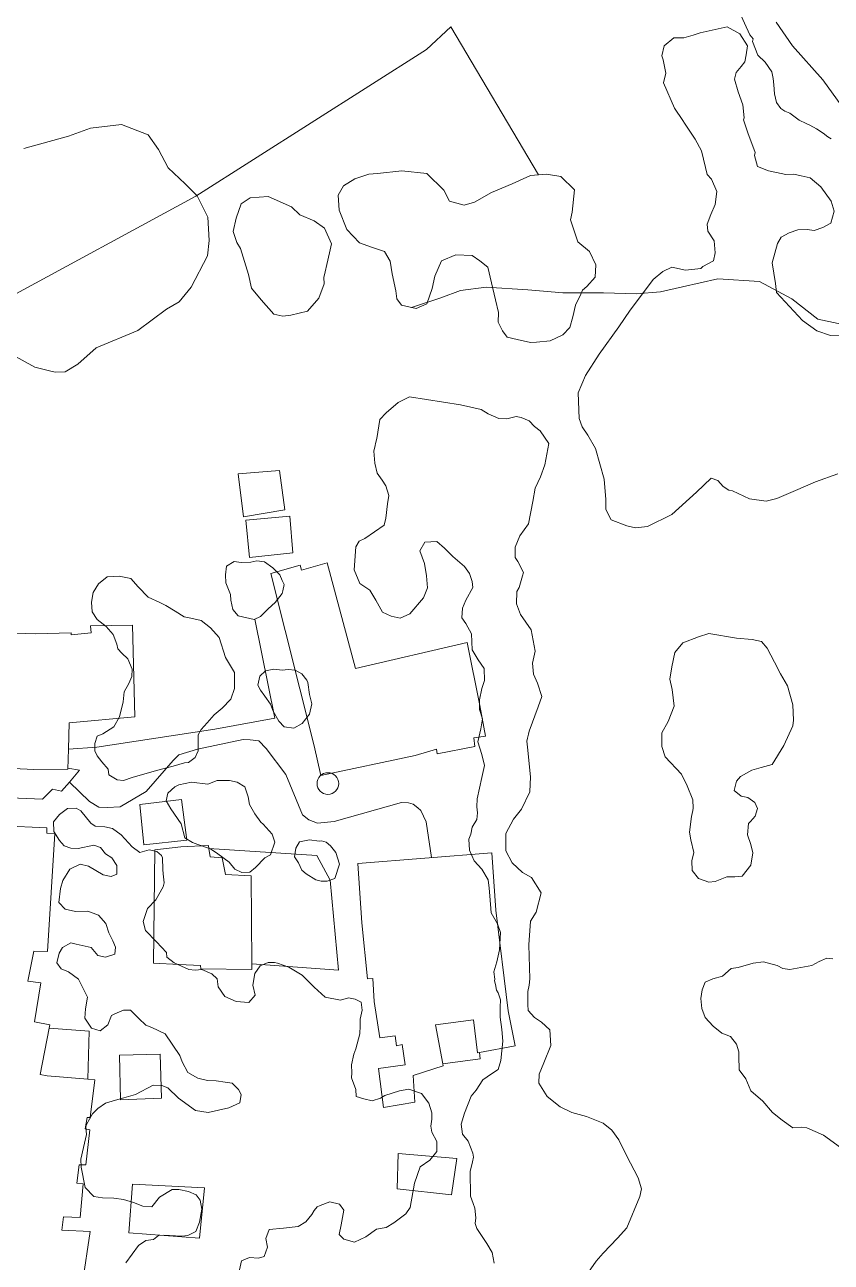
# Model space of a CAD drawing. Header units: metres. Extents: x 4652992 to 4879070, y 2074171 to 2309877.
# Drawn here: x 4654557.1 to 4654614.1, y 2307311.9 to 2307399.4 of the extents above; entities that cross this region are included whole.
import ezdxf

# ---------------------------------------------------------------- set-up
doc = ezdxf.new("R2010")
doc.units = ezdxf.units.M
doc.header["$MEASUREMENT"] = 0
doc.linetypes.add('DGN Style 2', pattern=[66.27138, 39.762828, -26.508552])
doc.linetypes.add('DGN Style 3', pattern=[92.779933, 66.271381, -26.508552])
doc.layers.get('0').update_dxf_attribs({"color": 4, "lineweight": 0})
for name, color, linetype, lineweight in [('Level 1', 2, 'Continuous', 0), ('Level 2', 6, 'Continuous', 0), ('Level 20', 30, 'DGN Style 3', 0), ('Level 30', 5, 'Continuous', 0), ('Level 31', 38, 'Continuous', 0), ('Level 35', 4, 'Continuous', 0), ('Level 37', 3, 'Continuous', 0), ('Level 40', 1, 'Continuous', 0), ('Level 54', 30, 'DGN Style 2', 0), ('Level 61', 4, 'Continuous', 0)]:
    doc.layers.add(name, color=color, linetype=linetype, lineweight=lineweight)

# ---------------------------------------------------------------- blocks, each defined once
blk = doc.blocks.new('POSTE')
at = {"color": 0, "linetype": 'ByBlock', "lineweight": -2}
blk.add_circle((0, 0), 0.77, dxfattribs=at)

msp = doc.modelspace()

# ---------------------------------------------------------------- linework, layer by layer
at = {"layer": 'Level 1'}
msp.add_polyline3d([(4654584.416079, 2307379.415285, 1350), (4654586.503298, 2307380.094485, 1348), (4654587.887087, 2307380.602724, 1347), (4654589.688906, 2307380.859682, 1346), (4654592.656679, 2307380.66553, 1345), (4654595.114321, 2307380.457278, 1344), (4654598.002688, 2307380.441286, 1343), (4654600.310122, 2307380.375124, 1342), (4654602.03229, 2307380.526125, 1341), (4654603.580508, 2307380.867129, 1340), (4654606.082888, 2307381.428713, 1339), (4654609.044497, 2307381.256106, 1337.96), (4654611.31708, 2307380.035609, 1338.1), (4654613.16576, 2307378.590758, 1338), (4654615.697403, 2307378.053687, 1337), (4654618.819704, 2307378.39789, 1335.72)], dxfattribs=at)
at = {"layer": 'Level 2'}
msp.add_polyline3d([(4654617.662478, 2307389.757326, 1335.56), (4654613.515078, 2307395.518496, 1335.48), (4654611.372683, 2307397.93091, 1335.36), (4654610.213503, 2307399.606692, 1335.26)], dxfattribs=at)
at = {"layer": 'Level 20', "linetype": 'Continuous'}
msp.add_polyline3d([(4654560.215163, 2307345.841608, 1372.307749), (4654561.65107, 2307344.457205, 1371.451384), (4654562.307956, 2307344.069481, 1371.251384), (4654562.887069, 2307344.045503, 1371.151384), (4654563.800083, 2307344.088519, 1370.751384), (4654565.645616, 2307345.172133, 1369.951384), (4654567.547014, 2307347.361186, 1368.951384), (4654567.968579, 2307347.761542, 1368.751384), (4654569.290349, 2307348.163986, 1368.451384), (4654572.500149, 2307348.843048, 1367.651384), (4654573.005669, 2307348.836117, 1367.451384), (4654573.620726, 2307348.751436, 1367.151384), (4654574.139426, 2307348.206093, 1366.951384), (4654575.523982, 2307346.373008, 1365.851384), (4654576.706085, 2307343.531809, 1364.751384), (4654577.158706, 2307343.161201, 1364.551384), (4654577.779016, 2307342.940755, 1364.251384), (4654578.950704, 2307343.048064, 1363.951384), (4654583.716003, 2307344.393664, 1362.451384), (4654584.202875, 2307344.364719, 1362.451384), (4654584.545413, 2307344.274927, 1362.451384), (4654584.855621, 2307344.022614, 1362.451384), (4654585.078607, 2307343.824688, 1362.451384), (4654585.461063, 2307343.033591, 1362.451384), (4654585.839976, 2307340.490164, 1362.451384)], dxfattribs=at)
at = {"layer": 'Level 30', "color": 1}
for points in [[(4654578.452576, 2307361.354585, 1366.051384), (4654580.459091, 2307353.881755, 1366.051384), (4654588.35444, 2307355.708994, 1365.251384), (4654589.251312, 2307351.2597, 1365.451384), (4654589.662893, 2307349.078911, 1365.051384), (4654588.826542, 2307348.959527, 1365.051384), (4654588.887078, 2307348.357914, 1365.051384), (4654586.229849, 2307347.837153, 1365.051384), (4654586.189272, 2307348.154285, 1365.051384), (4654584.685066, 2307347.718215, 1365.851384), (4654578.011012, 2307346.314028, 1365.851384), (4654577.524892, 2307348.390927, 1366.651384), (4654574.463347, 2307360.595373, 1366.651384), (4654576.532961, 2307361.187522, 1366.551384), (4654576.647132, 2307360.826324, 1366.551384), (4654578.452576, 2307361.354585, 1366.051384)], [(4654564.688804, 2307356.946487, 1372.0514), (4654564.857468, 2307350.458611, 1372.0514), (4654560.210495, 2307350.036981, 1374.7514), (4654560.157691, 2307348.174871, 1374.7514), (4654560.117588, 2307346.760654, 1374.7514), (4654557.712303, 2307346.724271, 1375.4514), (4654556.269434, 2307346.799518, 1375.20857), (4654554.147172, 2307346.910195, 1374.8514), (4654554.47192, 2307356.449147, 1374.8514), (4654557.78827, 2307356.335554, 1375.3514), (4654560.354612, 2307356.403993, 1374.7514), (4654560.347686, 2307356.250114, 1374.7514), (4654561.767862, 2307356.399082, 1372.7514), (4654561.714714, 2307356.887402, 1372.7514), (4654564.688804, 2307356.946487, 1372.0514)], [(4654568.517837, 2307341.721778, 1371.7514), (4654565.473597, 2307341.394297, 1372.4514), (4654565.20875, 2307344.259494, 1372.4514), (4654568.153996, 2307344.612514, 1371.7514), (4654568.517837, 2307341.721778, 1371.7514)], [(4654546.741161, 2307308.817995, 1379.1514), (4654548.201612, 2307318.58225, 1379.1514), (4654549.236942, 2307318.430162, 1379.5514), (4654549.317771, 2307318.763731, 1378.7514), (4654549.179635, 2307318.774581, 1378.7514), (4654551.553074, 2307334.56726, 1378.3514), (4654551.983932, 2307342.896707, 1378.3514), (4654555.487587, 2307342.753803, 1379.0514), (4654558.621344, 2307342.598513, 1378.2514), (4654558.620527, 2307342.234036, 1378.2514), (4654559.196471, 2307342.189101, 1378.2514)], [(4654559.196471, 2307342.189101, 1378.2514), (4654558.673371, 2307333.855846, 1378.2514), (4654557.707031, 2307333.871028, 1378.4514), (4654557.274773, 2307331.761117, 1378.4514), (4654558.195735, 2307331.634676, 1378.1514), (4654557.74049, 2307328.880949, 1378.1514), (4654558.844188, 2307328.666797, 1377.8514), (4654558.797245, 2307328.43313, 1377.918003), (4654558.13937, 2307325.158428, 1378.8514), (4654558.643337, 2307325.065189, 1378.6514), (4654561.513084, 2307324.825379, 1378.905995), (4654562.024881, 2307324.78261, 1378.9514), (4654561.687722, 2307322.106863, 1378.9514), (4654561.46774, 2307322.115925, 1378.9514), (4654561.329228, 2307321.317588, 1378.9514), (4654561.655859, 2307321.244054, 1378.9514), (4654561.381086, 2307318.756734, 1378.9514), (4654560.898389, 2307318.76423, 1378.9514), (4654560.748065, 2307317.462824, 1378.9514), (4654561.202913, 2307317.421139, 1378.9514), (4654560.968947, 2307315.025943, 1378.9514), (4654559.792231, 2307315.088462, 1378.9514), (4654559.681168, 2307314.142425, 1378.9514), (4654561.677015, 2307314.03414, 1377.4514), (4654561.146632, 2307310.403841, 1377.4514)], [(4654573.120559, 2307332.972949, 1372.429906), (4654573.122029, 2307332.579425, 1372.3514), (4654569.506769, 2307332.6171, 1372.3514), (4654569.485972, 2307332.872629, 1374.3514), (4654567.972138, 2307332.936117, 1374.9514), (4654566.165884, 2307333.032073, 1374.6514), (4654566.268784, 2307341.054001, 1374.6514), (4654568.103069, 2307341.250796, 1375.0514), (4654570.049896, 2307341.346047, 1374.4514), (4654570.081245, 2307341.143753, 1374.4514), (4654570.172179, 2307340.556958, 1374.4514), (4654571.036377, 2307340.468568, 1374.2514), (4654571.250702, 2307339.296464, 1372.5514), (4654573.080256, 2307339.209848, 1372.5514), (4654573.108924, 2307336.088279, 1373.0514), (4654573.120559, 2307332.972949, 1372.429906)], [(4654590.391169, 2307336.76489, 1365.0514), (4654591.259757, 2307329.664353, 1364.3514), (4654591.741789, 2307327.180987, 1363.6514), (4654589.225807, 2307326.718104, 1364.125775), (4654589.089897, 2307326.6931, 1364.1514), (4654588.795503, 2307329.014896, 1364.3514), (4654586.111391, 2307328.667232, 1364.7514), (4654586.635991, 2307325.911548, 1364.7514), (4654586.662709, 2307325.771199, 1364.7514), (4654584.524556, 2307325.076819, 1364.7514), (4654584.661774, 2307323.198092, 1364.7514), (4654582.443082, 2307322.821878, 1364.6514), (4654582.080329, 2307325.563709, 1364.6514), (4654583.978058, 2307325.823314, 1364.8514), (4654583.765083, 2307327.262569, 1364.3514), (4654583.356879, 2307327.186425, 1364.3514), (4654583.261006, 2307327.880349, 1364.3514), (4654582.16686, 2307327.749164, 1364.5514), (4654581.783576, 2307330.313853, 1365.1514), (4654581.683409, 2307331.947258, 1364.5514), (4654581.313818, 2307331.918465, 1364.5514), (4654580.910945, 2307335.884203, 1365.1514), (4654580.624645, 2307340.068497, 1364.7514), (4654590.100452, 2307340.83463, 1364.5514), (4654590.391169, 2307336.76489, 1365.0514)], [(4654566.725907, 2307323.484572, 1376.251384), (4654563.828393, 2307323.367423, 1376.851384), (4654563.773002, 2307326.513949, 1376.851384), (4654566.631669, 2307326.58572, 1376.251384), (4654566.725907, 2307323.484572, 1376.251384)], [(4654587.625785, 2307319.216504, 1366.2514), (4654587.246273, 2307316.644385, 1365.9514), (4654583.399188, 2307317.065788, 1365.9514), (4654583.467186, 2307319.560163, 1366.2514), (4654587.625785, 2307319.216504, 1366.2514)], [(4654569.785393, 2307317.12976, 1375.4514), (4654569.412519, 2307313.574867, 1375.2514), (4654564.433185, 2307313.951322, 1375.7514), (4654564.680578, 2307317.381974, 1375.8514), (4654569.785393, 2307317.12976, 1375.4514)]]:
    msp.add_polyline3d(points, dxfattribs=at)
at = {"layer": 'Level 31'}
for points in [[(4654575.466205, 2307365.089756, 1365.451384), (4654572.539313, 2307364.590952, 1366.051384), (4654572.162733, 2307367.641265, 1366.051384), (4654575.088835, 2307367.890527, 1365.451384), (4654575.466205, 2307365.089756, 1365.451384)], [(4654576.030119, 2307362.060072, 1365.751384), (4654572.956241, 2307361.736844, 1365.451384), (4654572.708382, 2307364.368283, 1365.451384), (4654575.803038, 2307364.657802, 1365.751384), (4654576.030119, 2307362.060072, 1365.751384)]]:
    msp.add_polyline3d(points, dxfattribs=at)
at = {"layer": 'Level 35', "elevation": 1376.351384, "flags": 128}
msp.add_lwpolyline([(4654561.513084, 2307324.825379), (4654561.626987, 2307328.213579), (4654558.797245, 2307328.43313)], dxfattribs=at)
at = {"layer": 'Level 37', "elevation": 1363.851384, "flags": 128}
msp.add_lwpolyline([(4654586.635991, 2307325.911548), (4654589.27774, 2307326.261539), (4654589.225807, 2307326.718104)], dxfattribs=at)
at = {"layer": 'Level 37'}
for points in [[(4654556.269434, 2307346.799518, 1374.2514), (4654556.257759, 2307346.48982, 1374.2514), (4654553.657417, 2307346.619382, 1374.9514), (4654552.38136, 2307349.132995, 1375.4514), (4654552.073177, 2307351.924511, 1375.4514), (4654552.526282, 2307356.213735, 1375.0514), (4654554.336829, 2307356.214395, 1374.0514), (4654554.394041, 2307361.78409, 1374.0514), (4654554.303157, 2307372.185845, 1371.6514), (4654553.956138, 2307379.786628, 1371.0744), (4654555.613684, 2307379.927975, 1369.878953), (4654569.158102, 2307387.288219, 1361.809783), (4654585.483545, 2307397.674332, 1350.37846), (4654587.207412, 2307399.256117, 1349.854589), (4654593.404676, 2307388.798239, 1349.706029)], [(4654560.157691, 2307348.174871, 1373.151384), (4654562.155719, 2307348.310131, 1373.151384), (4654570.51515, 2307349.580902, 1370.051384), (4654574.744973, 2307350.365772, 1368.851384), (4654573.33698, 2307357.37058, 1368.51482)], [(4654573.120559, 2307332.972949, 1370.28008), (4654579.255164, 2307332.535535, 1367.551384), (4654578.667651, 2307338.895425, 1367.551384), (4654577.73042, 2307340.647608, 1368.151384), (4654570.081245, 2307341.143753, 1372.528609)]]:
    msp.add_polyline3d(points, dxfattribs=at)
at = {"layer": 'Level 40', "color": 3, "elevation": 1369.6, "flags": 128}
msp.add_lwpolyline([(4654577.202224, 2307352.023766), (4654577.363822, 2307351.36882), (4654577.198886, 2307350.632894), (4654576.691483, 2307349.9742), (4654576.103278, 2307349.642969), (4654575.407328, 2307349.748355), (4654575.032965, 2307350.142016), (4654574.626713, 2307350.852125), (4654574.432105, 2307351.359892), (4654574.041783, 2307351.9118), (4654573.727321, 2307352.34352), (4654573.548647, 2307352.693079), (4654573.691583, 2307353.330925), (4654574.084114, 2307353.706305), (4654574.677305, 2307353.830247), (4654575.275436, 2307353.746893), (4654575.699842, 2307353.805809), (4654576.200107, 2307353.744526), (4654576.656383, 2307353.486988), (4654577.019744, 2307353.044233), (4654577.084607, 2307352.874975), (4654577.202224, 2307352.023766)], dxfattribs=at)
at = {"layer": 'Level 40', "color": 3}
for points in [[(4654614.1148, 2307391.3323, 1341.4), (4654613.8591, 2307391.4872, 1341.4), (4654613.532, 2307391.7554, 1341.4), (4654613.0667, 2307392.0548, 1341.4), (4654612.591, 2307392.3081, 1341.4), (4654612.3249, 2307392.4168, 1341.4), (4654611.8492, 2307392.67, 1341.4), (4654611.5578, 2307392.8816, 1341.4), (4654611.1847, 2307393.1602, 1341.4), (4654610.8264, 2307393.2897, 1341.4), (4654610.535, 2307393.5013, 1341.4), (4654610.239, 2307393.9082, 1341.4), (4654610.087, 2307394.5255, 1341.4), (4654610.0374, 2307395.1681, 1341.4), (4654609.9925, 2307395.6155, 1341.4), (4654609.9015, 2307396.0732, 1341.4), (4654609.4269, 2307396.7634, 1341.4), (4654608.9109, 2307397.2686, 1341.4), (4654608.5446, 2307398.2258, 1341.4), (4654608.5859, 2307398.4099, 1341.6592), (4654608.3424, 2307398.7044, 1341.9184), (4654607.5889, 2307400.3434, 1343.7184)], [(4654614.5752, 2307367.6328, 1346.7), (4654612.999, 2307367.0704, 1348.3), (4654611.585, 2307366.4734, 1349.9), (4654610.2532, 2307365.9087, 1351.1), (4654609.4955, 2307365.7028, 1351.7), (4654608.3333, 2307365.8739, 1352.9), (4654607.1192, 2307366.4372, 1354), (4654606.858, 2307366.4962, 1354), (4654606.4755, 2307366.7477, 1354), (4654606.0759, 2307367.1682, 1354), (4654605.6176, 2307367.3267, 1354), (4654604.5717, 2307366.3435, 1355.3), (4654602.8383, 2307364.7581, 1358.9), (4654601.1048, 2307363.9129, 1360.3), (4654600.2693, 2307363.8285, 1360.3), (4654599.6475, 2307363.9688, 1360.3), (4654598.5425, 2307364.382, 1360.3), (4654598.1641, 2307365.1227, 1360.3), (4654598.1602, 2307365.8336, 1360.3), (4654598.0487, 2307367.2787, 1360.3), (4654597.4436, 2307369.436, 1360.3), (4654596.8929, 2307370.3796, 1360.3), (4654596.4796, 2307370.9645, 1360.3), (4654596.2852, 2307371.5545, 1360.3), (4654596.2034, 2307373.3754, 1360.3), (4654596.715, 2307374.5932, 1358.8), (4654597.6975, 2307376.1146, 1355.8), (4654599.0838, 2307378.0364, 1349.8), (4654599.8912, 2307379.2301, 1347.8), (4654600.8931, 2307380.5774, 1345.5), (4654601.5174, 2307381.3826, 1345.5), (4654602.1999, 2307381.952, 1345.5), (4654602.8229, 2307382.2565, 1345.5), (4654603.7911, 2307382.0635, 1344.4), (4654604.8763, 2307382.1792, 1343.7), (4654605.0178, 2307382.3145, 1343.7), (4654605.7719, 2307382.702, 1343.7), (4654605.9029, 2307383.2861, 1343.7), (4654605.8364, 2307384.1379, 1342.9), (4654605.3728, 2307384.801, 1342.9), (4654605.3212, 2307385.3152, 1342.9), (4654605.582, 2307385.9822, 1342.9), (4654605.9078, 2307386.6904, 1342.9), (4654606.0045, 2307387.6179, 1342.9), (4654605.6416, 2307388.4817, 1342.9), (4654605.3303, 2307388.8313, 1342.9), (4654605.2138, 2307389.3044, 1342.9), (4654604.9223, 2307390.4871, 1342.9), (4654604.4945, 2307391.3098, 1342.9), (4654603.7254, 2307392.4561, 1343.4), (4654603.6023, 2307392.6514, 1343.4), (4654603.0158, 2307393.5095, 1343.4), (4654602.2493, 2307395.3014, 1343.4), (4654602.4041, 2307395.992, 1343.4), (4654602.224, 2307396.9258, 1343.4), (4654602.1247, 2307397.2274, 1343.4), (4654602.2796, 2307397.918, 1343.4), (4654602.9639, 2307398.489, 1343.4), (4654603.688, 2307398.4928, 1343.4), (4654604.3419, 2307398.6799, 1343.4), (4654604.8251, 2307398.8497, 1343.4), (4654606.7579, 2307399.261, 1341.3), (4654607.6537, 2307398.7787, 1341.3), (4654608.1885, 2307397.9302, 1341.3), (4654608.0983, 2307397.2791, 1341.3), (4654607.9908, 2307396.7997, 1341.3), (4654607.748, 2307396.4629, 1341.3), (4654607.375, 2307396.0435, 1341.3), (4654607.2676, 2307395.5641, 1341.3), (4654607.5131, 2307394.6692, 1341.3), (4654607.8648, 2307393.7503, 1341.3), (4654607.9391, 2307392.8382, 1341.3), (4654607.9033, 2307392.6784, 1341.3), (4654608.2019, 2307391.7715, 1341.3), (4654608.7234, 2307390.3667, 1341.3), (4654608.6756, 2307390.1536, 1341.3), (4654608.8919, 2307389.3773, 1341.3), (4654609.6642, 2307389.0909, 1341.3), (4654610.2481, 2307388.959, 1341.3), (4654610.885, 2307388.8151, 1341.3), (4654611.4516, 2307388.8549, 1341.3), (4654611.9824, 2307388.735, 1341.3), (4654612.6193, 2307388.5911, 1341.3), (4654613.3701, 2307387.9451, 1341.9), (4654614.0927, 2307386.9432, 1341.9), (4654614.3207, 2307386.2208, 1341.9), (4654614.0767, 2307385.3814, 1341.9), (4654613.5039, 2307385.0635, 1341.9), (4654612.902, 2307384.8641, 1341.9), (4654612.4127, 2307384.9187, 1341.9), (4654611.7405, 2307384.9028, 1341.9), (4654611.1386, 2307384.7034, 1341.9), (4654610.5658, 2307384.3855, 1341.9), (4654610.2993, 2307383.9425, 1341.9), (4654609.936, 2307382.571, 1341.9), (4654610.168, 2307381.121, 1341.9), (4654610.2443, 2307380.4658, 1343.2), (4654612.0755, 2307378.4944, 1344.2), (4654613.0788, 2307377.7662, 1344.2), (4654614.0597, 2307377.4332, 1344.2), (4654614.7299, 2307377.449, 1344.2)], [(4654556.989793, 2307390.662792, 1373.1), (4654560.160455, 2307391.527477, 1371.8), (4654561.701061, 2307392.096923, 1370.5), (4654563.894481, 2307392.348447, 1369.8), (4654565.789792, 2307391.616446, 1369.8), (4654566.530841, 2307390.598594, 1369.8), (4654567.207114, 2307389.291702, 1369.8), (4654568.409253, 2307388.16974, 1369.8), (4654569.246706, 2307387.312417, 1369.8), (4654569.999317, 2307385.806189, 1369.8), (4654570.110769, 2307384.141181, 1369.8), (4654569.992944, 2307383.074602, 1369.8), (4654568.827992, 2307380.847727, 1369.8), (4654567.992627, 2307379.82178, 1369.8), (4654567.087936, 2307379.297325, 1369.8), (4654565.055574, 2307377.786959, 1370.8), (4654562.100409, 2307376.5571, 1372), (4654560.813402, 2307375.394324, 1372), (4654559.91123, 2307374.87133, 1372), (4654559.240199, 2307374.84115, 1372), (4654558.895302, 2307374.91901, 1372), (4654557.782504, 2307375.2012, 1372.8), (4654555.984517, 2307376.181478, 1373.6)], [(4654581.594811, 2307383.680242, 1357.7), (4654580.743207, 2307383.995949, 1357.7), (4654579.847542, 2307384.938395, 1357.7), (4654579.29121, 2307386.297656, 1357.7), (4654579.222184, 2307387.361827, 1357.7), (4654579.614171, 2307388.013456, 1357.7), (4654580.402724, 2307388.51381, 1357.7), (4654581.399081, 2307388.843846, 1357.7), (4654582.023844, 2307388.887738, 1357.7), (4654583.744708, 2307389.091169, 1356.7), (4654585.495692, 2307388.899268, 1356.2), (4654586.716388, 2307387.709923, 1354.4), (4654587.099973, 2307386.94196, 1354.4), (4654588.144576, 2307386.644034, 1354.4), (4654588.87028, 2307386.851698, 1354.4), (4654590.069627, 2307387.550018, 1353.6), (4654591.540344, 2307388.149412, 1352.5), (4654592.828944, 2307388.740152, 1351.8), (4654593.969686, 2307388.855244, 1351.8), (4654594.985162, 2307388.687939, 1351.8), (4654595.946165, 2307387.725157, 1351.8), (4654595.778315, 2307386.147545, 1351.8), (4654595.658997, 2307385.615287, 1351.8), (4654596.179374, 2307384.06866, 1351.8), (4654597.016491, 2307383.382505, 1351.8), (4654597.467141, 2307382.418595, 1351.1), (4654597.399368, 2307381.563319, 1351.1), (4654596.813876, 2307380.887169, 1351.1), (4654596.511534, 2307380.644537, 1351.1), (4654596.38619, 2307380.36193, 1351.1), (4654596.023429, 2307379.573297, 1351.1), (4654595.837669, 2307378.744699, 1351.1), (4654595.60618, 2307377.988617, 1351.1), (4654595.119501, 2307377.47671, 1351.1), (4654594.219821, 2307377.05806, 1351.1), (4654593.268467, 2307376.961975, 1351.1), (4654592.828919, 2307376.936864, 1351.1), (4654591.884875, 2307377.150029, 1351.1), (4654591.176827, 2307377.309907, 1351.1), (4654590.843396, 2307377.758293, 1351.1), (4654590.549762, 2307378.384248, 1351.1), (4654590.577687, 2307379.061969, 1351.1), (4654590.348943, 2307379.952844, 1351.9), (4654590.068764, 2307381.163528, 1352.7), (4654589.822743, 2307382.274153, 1352.7), (4654589.241158, 2307382.715828, 1352.7), (4654588.705213, 2307383.085136, 1352.7), (4654587.547316, 2307383.125714, 1353.5), (4654586.541254, 2307382.711978, 1354.7), (4654586.076298, 2307381.634289, 1355.4), (4654585.878382, 2307380.751208, 1355.4), (4654585.510309, 2307379.659163, 1355.4), (4654584.759145, 2307379.333991, 1355.4), (4654584.23091, 2307379.453277, 1355.4), (4654583.702668, 2307379.572565, 1355.4), (4654583.370969, 2307380.01858, 1355.4), (4654583.313627, 2307380.588199, 1355.4), (4654583.05071, 2307381.802447, 1355.7), (4654582.897982, 2307382.681856, 1356), (4654582.51672, 2307383.365054, 1356.3), (4654581.594811, 2307383.680242, 1357.7)], [(4654577.866697, 2307380.068054, 1362.5), (4654577.049661, 2307379.149209, 1362.5), (4654575.884899, 2307378.860558, 1362.5), (4654575.322119, 2307378.803748, 1362.5), (4654574.682203, 2307378.948249, 1362.5), (4654573.775899, 2307379.943609, 1363.2), (4654573.105821, 2307380.76863, 1363.2), (4654572.894851, 2307381.734973, 1363.2), (4654572.33052, 2307383.577381, 1363.2), (4654572.060116, 2307384.005954, 1363.2), (4654571.809944, 2307384.797468, 1363.2), (4654572.018918, 2307385.730289, 1363.2), (4654572.370276, 2307386.753463, 1363.2), (4654573.01099, 2307387.16, 1363.2), (4654574.28143, 2307387.25334, 1362.5), (4654575.92094, 2307386.527294, 1361.8), (4654576.528088, 2307385.960616, 1361.8), (4654577.536928, 2307385.548643, 1361.8), (4654578.27358, 2307385.014087, 1361.8), (4654578.762905, 2307383.921839, 1361.8), (4654578.618961, 2307383.279434, 1361.8), (4654578.43576, 2307382.461837, 1361.8), (4654578.317989, 2307381.936243, 1361.8), (4654578.22639, 2307381.527451, 1361.8), (4654578.251239, 2307381.092362, 1361.8), (4654577.866697, 2307380.068054, 1362.5)], [(4654590.263674, 2307311.795923, 1367.3), (4654590.123824, 2307312.550531, 1367.3), (4654589.754732, 2307313.201789, 1367.3), (4654589.049566, 2307314.258691, 1368), (4654588.919684, 2307314.597577, 1368), (4654588.958827, 2307315.001636, 1368), (4654588.906065, 2307315.684433, 1368), (4654588.776181, 2307316.02333, 1368), (4654588.581351, 2307316.531681, 1368), (4654588.563962, 2307318.290383, 1368), (4654588.727996, 2307318.968038, 1367), (4654588.80522, 2307319.312408, 1367), (4654588.762255, 2307319.58048, 1367), (4654588.437106, 2307320.428896, 1367), (4654588.034725, 2307320.932947, 1367), (4654587.93282, 2307321.627757, 1367), (4654588.158399, 2307322.403882, 1367), (4654588.630614, 2307323.608821, 1366.4), (4654588.986536, 2307324.045906, 1366.4), (4654589.457808, 2307324.767359, 1366.4), (4654590.070282, 2307325.19839, 1366.4), (4654590.551427, 2307325.503822, 1366.4), (4654590.744069, 2307326.132858, 1366.4), (4654590.876271, 2307327.501134, 1365.9), (4654590.807385, 2307328.344815, 1365.9), (4654590.689362, 2307329.199579, 1365.9), (4654590.696645, 2307329.922604, 1365.9), (4654590.708866, 2307330.437475, 1365.9), (4654590.552198, 2307330.933199, 1365.8), (4654590.423369, 2307331.120319, 1365.7), (4654590.369296, 2307331.511933, 1365.8), (4654590.286147, 2307331.775032, 1365.9), (4654590.315125, 2307331.904262, 1365.8), (4654590.246278, 2307332.402875, 1365.7), (4654590.461209, 2307333.131123, 1365.7), (4654590.649098, 2307333.969031, 1365.7), (4654590.717757, 2307335.196279, 1365.7), (4654590.495282, 2307335.816001, 1365.7), (4654590.049154, 2307336.589699, 1365.7), (4654589.9593, 2307337.80095, 1365.7), (4654589.922369, 2307338.327109, 1365.7), (4654589.847339, 2307338.913644, 1365.7), (4654589.401187, 2307339.687404, 1365.7), (4654588.86166, 2307340.275082, 1365.7), (4654588.513797, 2307341.026715, 1365.7), (4654588.482965, 2307341.810474, 1365.7), (4654588.609489, 2307342.144468, 1365.7), (4654588.711038, 2307342.65152, 1366.1), (4654589.040124, 2307343.198477, 1366.1), (4654589.09042, 2307343.653, 1366.1), (4654589.031407, 2307344.080406, 1366.1), (4654589.054667, 2307344.644557, 1366.1), (4654589.397139, 2307346.172032, 1366.1), (4654589.574695, 2307347.015905, 1365.2), (4654589.385223, 2307347.78419, 1365.2), (4654589.119489, 2307348.673339, 1365.2), (4654589.329641, 2307349.610674, 1365.2), (4654589.435302, 2307350.312443, 1365.2), (4654589.2237, 2307350.982112, 1365.2), (4654589.21992, 2307351.656751, 1365.2), (4654589.396895, 2307352.446122, 1365.2), (4654589.578818, 2307353.02706, 1365.2), (4654589.559032, 2307353.860828, 1365.2), (4654589.128534, 2307354.476256, 1365.2), (4654588.720151, 2307355.190374, 1365.2), (4654588.665502, 2307356.329705, 1364.2), (4654588.256577, 2307357.044774, 1364.2), (4654587.9893, 2307357.468387, 1364.2), (4654588.034764, 2307358.132868, 1364.2), (4654588.266186, 2307358.703499, 1364.2), (4654588.763228, 2307359.604427, 1364.3), (4654588.704067, 2307360.032958, 1364.3), (4654588.519296, 2307360.593632, 1364.3), (4654588.164615, 2307361.088854, 1364.3), (4654587.339536, 2307361.794026, 1364.3), (4654586.749636, 2307362.394243, 1364.3), (4654586.208968, 2307362.856507, 1364.8), (4654585.371453, 2307362.816079, 1365.5), (4654585.004385, 2307362.202413, 1366), (4654585.332702, 2307361.303861, 1366.6), (4654585.472667, 2307360.422267, 1367.1), (4654585.541514, 2307359.579326, 1367.1), (4654585.277851, 2307358.86313, 1367.1), (4654584.303885, 2307357.738361, 1367.1), (4654583.615642, 2307357.428225, 1367.1), (4654582.977612, 2307357.57216, 1367.1), (4654582.372672, 2307357.863766, 1367.1), (4654581.889083, 2307358.696841, 1367.1), (4654581.48158, 2307359.40934, 1367.1), (4654580.762456, 2307359.88187, 1367.1), (4654580.361013, 2307360.851603, 1367.1), (4654580.468646, 2307362.482248, 1367.1), (4654580.715197, 2307362.892072, 1367.1), (4654581.113953, 2307363.06068, 1367.1), (4654582.495417, 2307364.010636, 1365.8), (4654582.605938, 2307364.503743, 1365.8), (4654582.72865, 2307365.512157, 1365.8), (4654582.812112, 2307366.114994, 1365.8), (4654582.600576, 2307366.784418, 1365.8), (4654582.333775, 2307367.207287, 1365.8), (4654581.979687, 2307367.70167, 1365.8), (4654581.82836, 2307368.409338, 1365.8), (4654581.759356, 2307369.253863, 1365.8), (4654581.847776, 2307369.648384, 1365.8), (4654581.880933, 2307369.79633, 1365.8), (4654581.958301, 2307370.141539, 1365.8), (4654582.168811, 2307371.487642, 1366.8), (4654582.633975, 2307371.951824, 1366.8), (4654583.471043, 2307372.694261, 1366.8), (4654584.279937, 2307373.080834, 1366.8), (4654587.879152, 2307372.530312, 1366.4), (4654589.351531, 2307372.205901, 1365.4), (4654589.848345, 2307371.886387, 1365.4), (4654590.602139, 2307371.560691, 1365.4)], [(4654590.602139, 2307371.560691, 1365.4), (4654591.165297, 2307371.537213, 1365.4), (4654591.821876, 2307371.69998, 1365.4), (4654592.166164, 2307371.622246, 1365.4), (4654592.734244, 2307371.390316, 1365.4), (4654593.110524, 2307370.994358, 1365.4), (4654593.508921, 2307370.697077, 1365.4), (4654594.129909, 2307369.77939, 1365.4), (4654593.847262, 2307368.288262, 1365.4), (4654593.549808, 2307367.422465, 1365.4), (4654593.165057, 2307366.628211, 1365.4), (4654593.00409, 2307365.679796, 1365.4), (4654592.692336, 2307364.115769, 1364.5), (4654592.088057, 2307363.266297, 1364.5), (4654591.752112, 2307362.460046, 1364.5), (4654591.744809, 2307361.735297, 1364.5), (4654591.935631, 2307361.432812, 1364.5), (4654592.333288, 2307360.668584, 1364.5), (4654592.277926, 2307360.421657, 1364.5), (4654592.04046, 2307359.593221, 1364.5), (4654591.875556, 2307359.319132, 1364.5), (4654591.835036, 2307358.446273, 1364.5), (4654592.134214, 2307357.704313, 1364.5), (4654592.882434, 2307356.619129, 1363.8), (4654593.163465, 2307355.101813, 1363.8), (4654592.975073, 2307354.261593, 1363.8), (4654593.055228, 2307353.464656, 1363.8), (4654593.327535, 2307352.832081, 1363.8), (4654593.631898, 2307351.880756, 1363.8), (4654593.367123, 2307351.161653, 1363.8), (4654592.729102, 2307349.429638, 1364.7), (4654592.684828, 2307349.232184, 1364.7), (4654592.618417, 2307348.936003, 1364.7), (4654592.574143, 2307348.738551, 1364.7), (4654592.633248, 2307348.310351, 1364.7), (4654592.827525, 2307346.217051, 1365.7), (4654592.792001, 2307345.137479, 1365.7), (4654592.209687, 2307343.922262, 1365.7), (4654591.63961, 2307343.222176, 1365.7), (4654591.10152, 2307342.204158, 1365.7), (4654591.082005, 2307340.965683, 1365.7), (4654591.535359, 2307340.128876, 1366.2), (4654592.259922, 2307339.448048, 1366.2), (4654592.90339, 2307339.096011, 1366.2), (4654593.588664, 2307338.010069, 1366.2), (4654593.230253, 2307336.641898, 1366.2), (4654592.830027, 2307336.007631, 1366.2), (4654592.711093, 2307334.326803, 1366.2), (4654592.792375, 2307331.928245, 1366.2), (4654592.74208, 2307331.47389, 1366.2), (4654592.642671, 2307331.030603, 1366.2), (4654592.640311, 2307330.099778, 1366.2), (4654592.664246, 2307329.679809, 1366.05), (4654593.109121, 2307329.172082, 1365.9), (4654593.605371, 2307328.853249, 1365.9), (4654594.204806, 2307328.304137, 1365.9), (4654594.267543, 2307327.203072, 1365.9), (4654593.783736, 2307325.966349, 1365.9), (4654593.448507, 2307325.161987, 1365.9), (4654593.414176, 2307324.548644, 1365.9), (4654594.023454, 2307323.583338, 1365.9), (4654594.944645, 2307322.858335, 1365.9), (4654595.7664, 2307322.468265, 1366.9), (4654596.785669, 2307322.187035, 1366.9), (4654597.968045, 2307321.714018, 1366.9), (4654598.577628, 2307321.214949, 1366.9), (4654599.093996, 2307320.530145, 1366.9), (4654599.620179, 2307319.429686, 1366.9), (4654600.450505, 2307317.84733, 1366.9), (4654600.688443, 2307317.07024, 1366.9), (4654600.567048, 2307316.529102, 1366.9), (4654599.655934, 2307314.305356, 1366.9), (4654598.977783, 2307313.579508, 1366.9), (4654597.966074, 2307312.515333, 1366.9), (4654597.47923, 2307311.953128, 1366.9), (4654596.783928, 2307310.921088, 1366.9)], [(4654574.782466, 2307358.551138, 1369.8), (4654574.270201, 2307358.099802, 1369.8), (4654573.735949, 2307357.550353, 1369.8), (4654573.278645, 2307357.344295, 1369.8), (4654572.153499, 2307357.598096, 1369.8), (4654571.790162, 2307358.040812, 1369.8), (4654571.628545, 2307358.695716, 1369.8), (4654571.618641, 2307359.110252, 1369.8), (4654571.277681, 2307359.926968, 1369.1), (4654571.251807, 2307360.500248, 1369.1), (4654571.334869, 2307361.100545, 1369.1), (4654571.874592, 2307361.443056, 1369.1), (4654572.375256, 2307361.381685, 1369.1), (4654573.044817, 2307361.38538, 1369.1), (4654573.480548, 2307361.493415, 1369.1), (4654574.030161, 2307361.420997, 1369.1), (4654574.60067, 2307360.982766, 1369.1), (4654575.111203, 2307360.506489, 1369.1), (4654575.278992, 2307360.107544, 1369.1), (4654575.419824, 2307359.817852, 1369.1), (4654575.320795, 2307359.375941, 1369.1), (4654575.276783, 2307359.179538, 1369.1), (4654574.782466, 2307358.551138, 1369.8)], [(4654569.32674, 2307348.719688, 1372.6), (4654569.3306, 2307348.051368, 1372.6), (4654569.123607, 2307347.584617, 1372.6), (4654568.635118, 2307347.232672, 1372.6), (4654568.369507, 2307347.189869, 1372.6), (4654567.550768, 2307346.963714, 1372.6), (4654566.375605, 2307346.650217, 1374), (4654564.658111, 2307346.171667, 1374.2), (4654564.046535, 2307345.950881, 1374.2), (4654563.597805, 2307346.000799, 1374.2), (4654563.009122, 2307346.338446, 1374.2), (4654562.950599, 2307346.761531, 1374.2), (4654562.502902, 2307347.272353, 1374.2), (4654562.190213, 2307347.701509, 1374.2), (4654562.012536, 2307348.048994, 1374.2), (4654562.024508, 2307348.558682, 1374.2), (4654562.193351, 2307349.084246, 1374.2), (4654562.58852, 2307349.25135, 1374.2), (4654563.365563, 2307349.751494, 1374.6), (4654563.751613, 2307350.445685, 1375.2), (4654564.029092, 2307351.508919, 1376.5), (4654564.084619, 2307352.21163, 1376.5), (4654564.420261, 2307352.800093, 1376.5), (4654564.637111, 2307353.313169, 1376.5), (4654564.649062, 2307353.821368, 1376.5), (4654564.354184, 2307354.552043, 1376.5), (4654563.934531, 2307354.953235, 1376.5), (4654563.649486, 2307355.27298, 1376.5), (4654563.569347, 2307355.597604, 1376.5), (4654563.31206, 2307356.268741, 1376.5), (4654562.828063, 2307356.837745, 1376.5), (4654562.17675, 2307357.342311, 1376.5), (4654561.838251, 2307357.878513, 1376.5), (4654561.785861, 2307358.554566, 1376.5), (4654561.889887, 2307359.246439, 1376.5), (4654562.284956, 2307359.872663, 1376.5), (4654562.900767, 2307360.346897, 1376.5), (4654563.731341, 2307360.415001, 1376.5), (4654564.555926, 2307360.228972, 1376.5), (4654565.088416, 2307359.648983, 1376.5), (4654565.793113, 2307358.927968, 1376.5), (4654566.622565, 2307358.536477, 1376.5), (4654567.037284, 2307358.340735, 1376.5), (4654567.710311, 2307357.933447, 1376.5), (4654568.334823, 2307357.537108, 1376.5), (4654568.819813, 2307357.427704, 1376.5), (4654569.547287, 2307357.2636, 1376.5), (4654570.198469, 2307356.759073, 1376.5), (4654570.806049, 2307356.060032, 1376.5), (4654571.270086, 2307354.646029, 1376), (4654571.898754, 2307353.584068, 1376), (4654571.901491, 2307352.458826, 1376), (4654571.629979, 2307351.702163, 1376), (4654571.029699, 2307351.070764, 1376), (4654570.462128, 2307350.585341, 1376), (4654569.958093, 2307350.022526, 1375.4), (4654569.541332, 2307349.56462, 1374.7), (4654569.315495, 2307349.169306, 1374.2), (4654569.32674, 2307348.719688, 1372.6)], [(4654608.177, 2307342.111097, 1356.1), (4654608.421132, 2307341.430629, 1356.1), (4654608.569494, 2307340.828618, 1356.1), (4654608.429194, 2307339.950552, 1356.1), (4654607.803312, 2307339.181954, 1356.1), (4654607.281301, 2307339.129055, 1356.1), (4654606.71747, 2307339.142435, 1356.1), (4654605.906784, 2307338.813469, 1356.1), (4654605.438713, 2307338.748405, 1356.1), (4654604.707593, 2307339.02691, 1356.1), (4654604.265131, 2307339.581493, 1356.1), (4654604.248933, 2307340.267431, 1356.1), (4654604.382471, 2307340.862765, 1356.1), (4654604.186855, 2307341.759741, 1356.1), (4654604.080276, 2307342.295502, 1356.1), (4654604.215157, 2307343.402298, 1356.1), (4654604.312278, 2307343.83529, 1356.1), (4654604.348698, 2307343.997663, 1356.1), (4654604.308219, 2307344.575405, 1356.1), (4654603.90889, 2307345.575243, 1356.1), (4654603.527092, 2307346.400558, 1356.1), (4654602.35624, 2307347.61279, 1356.9), (4654602.124405, 2307348.346772, 1356.9), (4654602.114938, 2307349.314669, 1356.9), (4654602.57854, 2307350.119082, 1356.9), (4654602.994965, 2307351.218197, 1356.9), (4654602.860157, 2307352.384847, 1356.9), (4654602.68223, 2307353.106739, 1356.9), (4654602.822376, 2307353.984152, 1356.9), (4654603.052822, 2307355.011652, 1356.9), (4654603.600012, 2307355.683631, 1356.9), (4654604.715968, 2307356.113662, 1356.9), (4654605.447801, 2307356.346266, 1356.9), (4654607.40215, 2307356.015137, 1356), (4654608.517961, 2307355.934039, 1356), (4654609.165576, 2307355.787931, 1356), (4654609.56627, 2307355.299384, 1356), (4654610.085666, 2307354.32905, 1356), (4654610.521407, 2307353.491361, 1356), (4654611.011101, 2307352.64152, 1356), (4654611.391484, 2307351.304495, 1356), (4654611.430554, 2307350.215107, 1356), (4654611.399507, 2307349.824008, 1356), (4654610.747846, 2307348.435467, 1356), (4654609.934307, 2307347.083451, 1356), (4654609.147788, 2307346.86273, 1356), (4654608.481331, 2307346.671801, 1356), (4654607.700188, 2307346.222381, 1356), (4654607.39933, 2307345.892137, 1356), (4654607.253618, 2307345.242566, 1356), (4654607.732546, 2307344.850238, 1356), (4654608.218218, 2307344.74073, 1356), (4654608.709274, 2307344.40254, 1356), (4654608.894085, 2307343.962803, 1356), (4654608.718695, 2307343.433685, 1356), (4654608.405704, 2307343.049324, 1356), (4654608.261352, 2307342.911272, 1356), (4654608.177, 2307342.111097, 1356.1)], [(4654574.562883, 2307342.144473, 1373.3), (4654574.745595, 2307341.590417, 1373.3), (4654574.440327, 2307340.684774, 1373.3), (4654574.03386, 2307340.468666, 1373.3), (4654573.371912, 2307339.797275, 1373.3), (4654572.992249, 2307339.472552, 1373.3), (4654572.423844, 2307339.446793, 1373.3), (4654571.910136, 2307339.665137, 1373.3), (4654571.510757, 2307340.165437, 1373.3), (4654570.726563, 2307340.749968, 1374), (4654570.19744, 2307341.125428, 1374), (4654569.294971, 2307341.431311, 1374), (4654568.916704, 2307341.567808, 1374), (4654568.376622, 2307341.894505, 1374), (4654568.128417, 2307342.876734, 1373.3), (4654567.381936, 2307343.933531, 1373), (4654567.052934, 2307344.520817, 1373), (4654567.173324, 2307345.058124, 1373), (4654567.683449, 2307345.50758, 1373), (4654567.97081, 2307345.648057, 1373), (4654568.862151, 2307345.841088, 1372.4), (4654570.005372, 2307345.686079, 1372.4), (4654570.678025, 2307345.945264, 1372.4), (4654571.55061, 2307345.953963, 1372.4), (4654572.086863, 2307345.833071, 1372.4), (4654572.62804, 2307345.505663, 1372.4), (4654572.875624, 2307344.782285, 1372.4), (4654572.961074, 2307344.249518, 1372.4), (4654573.328055, 2307343.601946, 1372.4), (4654573.754731, 2307342.992278, 1372.4), (4654573.927809, 2307342.850568, 1372.4), (4654574.562883, 2307342.144473, 1373.3)], [(4654564.215819, 2307311.834026, 1377.9), (4654565.100945, 2307313.061653, 1377.9), (4654565.634332, 2307313.400241, 1377.9), (4654566.161752, 2307313.48538, 1377.9), (4654566.528211, 2307313.759614, 1377.9), (4654566.84031, 2307313.791293, 1377.9), (4654568.177866, 2307313.705108, 1377.3), (4654568.597939, 2307313.763561, 1377.3), (4654569.169269, 2307314.042956, 1377.3), (4654569.41846, 2307314.700833, 1377.3), (4654569.576775, 2307315.634159, 1377.3), (4654569.465208, 2307316.271253, 1377.3), (4654569.191494, 2307316.638857, 1377.3), (4654568.632102, 2307316.866768, 1377.3), (4654567.954078, 2307317.019384, 1377.3), (4654567.496437, 2307317.020393, 1377.3), (4654566.596563, 2307316.482941, 1378.5), (4654566.056792, 2307315.796101, 1379.8), (4654565.407541, 2307315.840563, 1379.8), (4654564.753384, 2307316.089465, 1379.8), (4654564.040094, 2307316.300843, 1379.8), (4654563.35338, 2307316.40457, 1379.8), (4654562.54841, 2307316.433242, 1379.8), (4654561.95823, 2307316.515239, 1379.8), (4654561.342489, 2307317.162189, 1379.8), (4654561.055923, 2307318.599298, 1379.8), (4654561.030368, 2307319.164272, 1379.8), (4654561.214721, 2307319.987035, 1379.8), (4654561.420766, 2307320.906604, 1379.8), (4654561.384368, 2307321.423202, 1379.8), (4654561.427746, 2307321.616799, 1379.8), (4654561.842587, 2307322.373874, 1379.1), (4654562.230232, 2307322.74459, 1379.1), (4654562.773706, 2307323.131108, 1379.1), (4654563.477911, 2307323.32877, 1379.1), (4654564.074605, 2307323.499747, 1379.1), (4654564.886297, 2307323.724088, 1379.1), (4654566.148444, 2307324.395411, 1378.4), (4654566.750566, 2307324.361696, 1378.4), (4654567.174987, 2307324.215192, 1378.4), (4654567.92602, 2307323.485809, 1378.4), (4654569.14979, 2307322.599069, 1378.4), (4654570.031166, 2307322.451547, 1378.4), (4654571.490926, 2307322.780792, 1376.9), (4654572.284208, 2307323.139112, 1375.5), (4654572.366563, 2307323.73406, 1375.5), (4654572.189296, 2307324.080726, 1375.5), (4654571.731672, 2307324.541653, 1375.5), (4654571.23532, 2307324.602298, 1375.5), (4654570.593326, 2307324.69574, 1375.5), (4654569.98896, 2307324.729581, 1375.5), (4654569.309309, 2307324.882627, 1375.5), (4654568.587089, 2307325.300897, 1375.5), (4654568.194856, 2307326.053889, 1375.5), (4654568.039372, 2307326.497934, 1375.5), (4654566.991387, 2307328.020147, 1376.7), (4654566.059634, 2307328.483914, 1377.2), (4654565.634517, 2307328.630679, 1377.2), (4654565.129357, 2307329.101588, 1377.2), (4654564.549061, 2307329.691467, 1377.2), (4654564.042828, 2307329.703446, 1377.2), (4654563.422847, 2307329.434921, 1377.2), (4654563.196408, 2307329.332859, 1377.2), (4654562.947157, 2307328.674713, 1377.2), (4654562.39142, 2307328.238654, 1377.2), (4654561.772473, 2307328.429067, 1377.2), (4654561.321668, 2307329.142842, 1377.2), (4654561.366237, 2307329.796082, 1377.2), (4654561.502786, 2307330.632701, 1377.2), (4654560.856691, 2307331.897807, 1377.7), (4654560.158094, 2307332.412105, 1377.7), (4654559.647214, 2307332.629167, 1377.7), (4654559.335966, 2307333.056222, 1377.7), (4654559.488217, 2307333.735821, 1377.7), (4654559.731359, 2307334.139985, 1377.7), (4654560.313453, 2307334.46779, 1377.7), (4654560.700823, 2307334.380523, 1377.7), (4654561.75437, 2307334.139277, 1377), (4654562.237964, 2307333.570987, 1377), (4654562.771057, 2307333.450895, 1377), (4654563.428807, 2307333.659985, 1377), (4654563.489204, 2307334.156759, 1377), (4654563.285518, 2307334.610955, 1377), (4654563.006674, 2307335.184167, 1377), (4654562.798062, 2307335.843644, 1377), (4654562.266001, 2307336.422885, 1377), (4654561.512332, 2307336.694776, 1377), (4654560.644868, 2307336.686056, 1377), (4654559.917865, 2307336.849855, 1377), (4654559.460919, 2307337.310107, 1377), (4654559.581691, 2307338.303762, 1377), (4654559.760786, 2307338.875934, 1377), (4654560.247539, 2307339.685052, 1377), (4654560.98648, 2307340.028983, 1377), (4654561.568087, 2307339.897919, 1377), (4654562.601465, 2307339.279336, 1376.2), (4654563.183655, 2307339.148144, 1376.2), (4654563.577752, 2307339.314819, 1376.2), (4654563.562981, 2307339.931308, 1376.2), (4654563.22442, 2307340.467479, 1376.2), (4654562.782847, 2307340.771383, 1376.2), (4654562.422479, 2307341.210285, 1376.2), (4654561.948201, 2307341.36827, 1376.2), (4654560.827628, 2307341.14732, 1375.8), (4654560.320376, 2307341.159382, 1375.8), (4654559.845827, 2307341.317451, 1375.8), (4654559.522878, 2307341.696991, 1375.8), (4654559.108799, 2307342.35271, 1375.8), (4654559.104895, 2307343.018254, 1375.8), (4654559.527012, 2307343.536659, 1375.8), (4654560.083866, 2307343.973567, 1375.8), (4654560.699129, 2307343.988278, 1375.8), (4654561.017141, 2307343.814344, 1375.8), (4654561.72595, 2307342.942159, 1375.1), (4654562.033328, 2307342.719362, 1375.1), (4654562.735384, 2307342.663479, 1375.1), (4654563.269841, 2307342.543023, 1375.1), (4654563.884567, 2307342.097442, 1375.1), (4654564.665807, 2307341.256141, 1375.1), (4654565.211105, 2307340.859563, 1376.1), (4654565.858901, 2307341.043653, 1376.9), (4654566.392058, 2307340.923493, 1376.9), (4654566.736249, 2307340.641722, 1376.9), (4654566.800518, 2307340.474089, 1376.9), (4654566.820169, 2307339.652874, 1376.9), (4654566.851771, 2307339.339461, 1376.9), (4654566.914975, 2307338.71264, 1376.9), (4654566.849643, 2307338.421076, 1376.9), (4654566.341071, 2307337.514732, 1376.9), (4654565.741542, 2307336.884122, 1376.9), (4654565.437733, 2307335.982698, 1376.9), (4654565.597879, 2307335.33407, 1376.9), (4654566.38808, 2307334.543502, 1376.9), (4654567.081329, 2307333.774795, 1376.9), (4654567.112929, 2307333.461418, 1376.9), (4654567.629167, 2307333.038863, 1376.9), (4654568.676944, 2307332.573185, 1376.3), (4654569.124341, 2307332.523478, 1376.3), (4654569.593529, 2307332.571022, 1376.3), (4654570.28832, 2307332.261259, 1376.3), (4654570.670317, 2307331.919804, 1376.3), (4654570.744437, 2307331.341232, 1376.3), (4654571.206533, 2307330.675271, 1376.3), (4654572.025898, 2307330.310608, 1375.7), (4654572.907048, 2307330.250506, 1374.8), (4654573.350559, 2307330.767985, 1374.3), (4654573.20087, 2307331.46745, 1374.3), (4654573.337995, 2307332.307161, 1374.3), (4654573.712221, 2307332.837402, 1374.3), (4654574.274923, 2307333.069118, 1374.3), (4654574.734366, 2307333.068033, 1374.3), (4654574.928849, 2307333.024217, 1374.3), (4654575.752059, 2307332.754131, 1373.5), (4654576.675787, 2307332.174324, 1372.6), (4654577.527684, 2307331.33123, 1371.8), (4654578.302009, 2307330.618807, 1370.7), (4654579.394523, 2307330.399258, 1369.6), (4654579.949612, 2307330.583341, 1369.6), (4654580.438731, 2307330.473158, 1369.6), (4654580.856944, 2307330.275908, 1369.6), (4654580.931649, 2307329.692361, 1369.6), (4654580.788722, 2307329.054805, 1369.6), (4654580.787595, 2307328.59139, 1369.6), (4654580.764479, 2307328.029894, 1369.6), (4654580.473698, 2307326.961999, 1369.6), (4654580.336836, 2307326.580687, 1369.6), (4654580.171928, 2307325.845078, 1369.6), (4654580.197725, 2307325.272593, 1369.6), (4654580.169678, 2307324.9183, 1369.6), (4654580.469275, 2307324.079399, 1370.1), (4654580.494781, 2307323.602307, 1370.9), (4654581.044472, 2307323.428378, 1371.4), (4654581.629991, 2307323.296527, 1371.4), (4654582.232521, 2307323.469203, 1371.4), (4654582.531326, 2307323.658881, 1371.4), (4654583.579024, 2307323.988268, 1371.4), (4654584.219359, 2307324.101028, 1371.4), (4654585.124429, 2307323.794417, 1371.4), (4654585.638024, 2307323.113443, 1371.4), (4654585.84791, 2307322.449483, 1371.4), (4654585.846762, 2307321.987226, 1371.4), (4654585.785857, 2307321.487038, 1371.4), (4654585.844466, 2307321.062723, 1371.4), (4654586.211676, 2307320.414757, 1371.4), (4654586.204467, 2307319.696942, 1371.4), (4654585.709395, 2307319.088978, 1371.4), (4654585.041113, 2307318.622786, 1371.4), (4654584.633543, 2307317.458412, 1372.3), (4654584.320506, 2307315.730824, 1373.1), (4654584.016349, 2307315.286573, 1373.1), (4654583.159736, 2307314.65905, 1373.1), (4654582.623124, 2307314.318393, 1373.1), (4654581.935562, 2307314.216796, 1373.1), (4654581.198183, 2307313.664965, 1373.1), (4654580.396266, 2307313.28147, 1373.1), (4654579.62829, 2307313.505588, 1373.1), (4654579.293539, 2307313.83729, 1373.1), (4654579.44674, 2307314.520623, 1373.1), (4654579.62786, 2307315.556594, 1373.1), (4654579.314989, 2307315.985937, 1373.1), (4654578.633403, 2307316.13936, 1373.1)], [(4654579.055978, 2307340.866329, 1369), (4654579.331524, 2307340.030669, 1369), (4654579.00254, 2307339.021851, 1369), (4654578.446967, 2307338.837641, 1369), (4654578.033314, 2307338.827723, 1369), (4654577.641665, 2307338.915985, 1369), (4654576.958788, 2307339.34205, 1369.4), (4654576.660251, 2307339.615505, 1369.4), (4654576.416697, 2307340.134294, 1369.4), (4654576.151146, 2307340.554957, 1369.4), (4654576.234179, 2307341.154788, 1369.4), (4654576.490954, 2307341.612373, 1369.4), (4654577.193071, 2307341.763398, 1369.4), (4654577.889123, 2307341.658057, 1369.4), (4654578.046916, 2307341.674037, 1369.4), (4654578.389438, 2307341.596834, 1369.4), (4654578.687966, 2307341.323368, 1369.4), (4654579.055978, 2307340.866329, 1369)], [(4654614.7723, 2307319.9921, 1352.8094), (4654613.5699, 2307320.8495, 1352.8094), (4654612.374, 2307321.3835, 1351.3094), (4654611.9782, 2307321.4275, 1351.3094), (4654611.3816, 2307321.3809, 1351.3094), (4654610.6435, 2307321.9089, 1351.3094), (4654609.9579, 2307322.4703, 1351.3094), (4654609.2777, 2307323.2565, 1351.3094), (4654608.4251, 2307323.9898, 1352.4094), (4654608.0747, 2307324.8364, 1352.4094), (4654607.5904, 2307325.4874, 1352.4094), (4654607.5786, 2307326.4384, 1352.4094), (4654607.5604, 2307326.7586, 1352.4094), (4654607.4093, 2307327.2894, 1352.4094), (4654606.9914, 2307327.8351, 1352.4094), (4654606.3677, 2307328.0659, 1352.4094), (4654605.7591, 2307328.5643, 1352.4094), (4654605.1794, 2307329.1917, 1352.4094), (4654604.9618, 2307329.8278, 1352.4094), (4654604.8921, 2307330.5209, 1352.4094), (4654604.9843, 2307331.1325, 1352.4094), (4654605.1954, 2307331.672, 1352.4094), (4654605.7441, 2307331.9097, 1352.4094), (4654606.4213, 2307332.1185, 1352.4094), (4654607.0406, 2307332.6396, 1353.1094), (4654607.5217, 2307332.7221, 1354.5094), (4654608.5776, 2307333.0247, 1354.5094), (4654609.3193, 2307333.1278, 1354.5094), (4654610.2929, 2307332.8634, 1354.5094), (4654610.6915, 2307332.6385, 1354.5094), (4654611.1713, 2307332.5754, 1354.5094), (4654612.7322, 2307332.8498, 1353.7094), (4654613.2467, 2307333.1396, 1353.7094), (4654613.7944, 2307333.3769, 1353.7094), (4654614.2319, 2307333.3234, 1353.7094)], [(4654578.633403, 2307316.13936, 1373.1), (4654577.963262, 2307315.882427, 1373.1), (4654577.735691, 2307315.779827, 1373.1), (4654577.523977, 2307315.519834, 1373.1), (4654577.360949, 2307315.248883, 1373.1), (4654576.937522, 2307314.728898, 1373.1), (4654576.400863, 2307314.38822, 1373.1), (4654575.373125, 2307314.273874, 1373.3), (4654574.342844, 2307314.186834, 1373.9), (4654574.116704, 2307313.555304, 1374.8), (4654574.225374, 2307312.943858, 1375.2), (4654573.984076, 2307312.271967, 1375.8), (4654573.600842, 2307312.153838, 1375.8), (4654572.948303, 2307312.1985, 1375.8), (4654572.386798, 2307311.967206, 1375.8), (4654572.245062, 2307311.334889, 1375.8)]]:
    msp.add_polyline3d(points, dxfattribs=at)
at = {"layer": 'Level 54', "linetype": 'Continuous'}
msp.add_polyline3d([(4654547.601417, 2307346.833174, 1375.485595), (4654549.058968, 2307349.571538, 1374.9514), (4654549.352178, 2307349.828834, 1374.8514), (4654549.859024, 2307349.812633, 1374.7514), (4654550.169877, 2307349.590142, 1374.6514), (4654550.817607, 2307346.929378, 1374.2514), (4654551.17786, 2307346.143825, 1374.1514), (4654551.950409, 2307345.362919, 1373.9514), (4654552.732649, 2307345.008411, 1373.8514), (4654553.774397, 2307344.815609, 1373.5514), (4654558.308148, 2307344.639846, 1372.3514), (4654559.015014, 2307345.334611, 1372.3514), (4654559.659009, 2307345.189457, 1372.3514), (4654560.215163, 2307345.841608, 1372.307749), (4654560.933095, 2307346.683461, 1372.2514), (4654560.119056, 2307346.812436, 1372.2514)], dxfattribs=at)

# ---------------------------------------------------------------- block references
at = {"layer": 'Level 61', "zscale": 0.1}
msp.add_blockref('POSTE', (4654578.503374, 2307345.731387, 1364.209417), dxfattribs=at)

doc.saveas('drawing.dxf')
